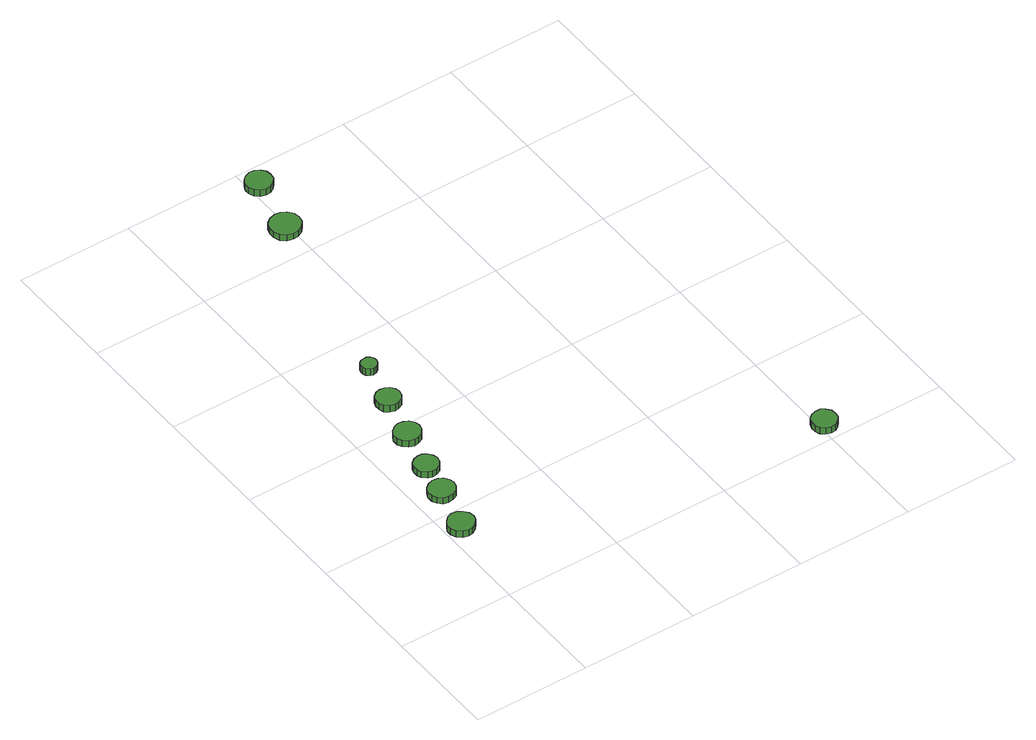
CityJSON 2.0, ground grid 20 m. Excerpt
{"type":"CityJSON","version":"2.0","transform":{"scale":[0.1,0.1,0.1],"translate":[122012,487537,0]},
"CityObjects":{
"tree1":{"type":"SolitaryVegetationObject","attributes":{"function":"something"},"geometry":[{"type":"MultiSurface","lod":"1","boundaries":[[[0,1,2,3,4,5,6,7,8,9,10,11,12,13,14]],[[15,16,17,18,19,20,21,22,23,24,25,26,27,28,29]],[[0,29,28,1]],[[1,28,27,2]],[[2,27,26,3]],[[3,26,25,4]],[[4,25,24,5]],[[5,24,23,6]],[[6,23,22,7]],[[7,22,21,8]],[[8,21,20,9]],[[9,20,19,10]],[[10,19,18,11]],[[11,18,17,12]],[[12,17,16,13]],[[13,16,15,14]],[[14,15,29,0]]]}]},
"tree2":{"type":"SolitaryVegetationObject","attributes":{"function":"something"},"geometry":[{"type":"MultiSurface","lod":"1","boundaries":[[[30,31,32,33,34,35,36,37,38,39,40,41,42,43,44]],[[45,46,47,48,49,50,51,52,53,54,55,56,57,58,59]],[[30,59,58,31]],[[31,58,57,32]],[[32,57,56,33]],[[33,56,55,34]],[[34,55,54,35]],[[35,54,53,36]],[[36,53,52,37]],[[37,52,51,38]],[[38,51,50,39]],[[39,50,49,40]],[[40,49,48,41]],[[41,48,47,42]],[[42,47,46,43]],[[43,46,45,44]],[[44,45,59,30]]]}]},
"tree3":{"type":"SolitaryVegetationObject","attributes":{"function":"something"},"geometry":[{"type":"MultiSurface","lod":"1","boundaries":[[[60,61,62,63,64,65,66,67,68,69,70,71,72,73,74]],[[75,76,77,78,79,80,81,82,83,84,85,86,87,88,89]],[[60,89,88,61]],[[61,88,87,62]],[[62,87,86,63]],[[63,86,85,64]],[[64,85,84,65]],[[65,84,83,66]],[[66,83,82,67]],[[67,82,81,68]],[[68,81,80,69]],[[69,80,79,70]],[[70,79,78,71]],[[71,78,77,72]],[[72,77,76,73]],[[73,76,75,74]],[[74,75,89,60]]]}]},
"tree4":{"type":"SolitaryVegetationObject","attributes":{"function":"something"},"geometry":[{"type":"MultiSurface","lod":"1","boundaries":[[[90,91,92,93,94,95,96,97,98,99,100,101,102,103,104]],[[105,106,107,108,109,110,111,112,113,114,115,116,117,118,119]],[[90,119,118,91]],[[91,118,117,92]],[[92,117,116,93]],[[93,116,115,94]],[[94,115,114,95]],[[95,114,113,96]],[[96,113,112,97]],[[97,112,111,98]],[[98,111,110,99]],[[99,110,109,100]],[[100,109,108,101]],[[101,108,107,102]],[[102,107,106,103]],[[103,106,105,104]],[[104,105,119,90]]]}]},
"tree5":{"type":"SolitaryVegetationObject","attributes":{"function":"something"},"geometry":[{"type":"MultiSurface","lod":"1","boundaries":[[[120,121,122,123,124,125,126,127,128,129,130,131,132,133,134]],[[135,136,137,138,139,140,141,142,143,144,145,146,147,148,149]],[[120,149,148,121]],[[121,148,147,122]],[[122,147,146,123]],[[123,146,145,124]],[[124,145,144,125]],[[125,144,143,126]],[[126,143,142,127]],[[127,142,141,128]],[[128,141,140,129]],[[129,140,139,130]],[[130,139,138,131]],[[131,138,137,132]],[[132,137,136,133]],[[133,136,135,134]],[[134,135,149,120]]]}]},
"tree6":{"type":"SolitaryVegetationObject","attributes":{"function":"something"},"geometry":[{"type":"MultiSurface","lod":"1","boundaries":[[[150,151,152,153,154,155,156,157,158,159,160,161,162,163,164]],[[165,166,167,168,169,170,171,172,173,174,175,176,177,178,179]],[[150,179,178,151]],[[151,178,177,152]],[[152,177,176,153]],[[153,176,175,154]],[[154,175,174,155]],[[155,174,173,156]],[[156,173,172,157]],[[157,172,171,158]],[[158,171,170,159]],[[159,170,169,160]],[[160,169,168,161]],[[161,168,167,162]],[[162,167,166,163]],[[163,166,165,164]],[[164,165,179,150]]]}]},
"tree7":{"type":"SolitaryVegetationObject","attributes":{"function":"something"},"geometry":[{"type":"MultiSurface","lod":"1","boundaries":[[[180,181,182,183,184,185,186,187,188,189,190,191,192,193,194]],[[195,196,197,198,199,200,201,202,203,204,205,206,207,208,209]],[[180,209,208,181]],[[181,208,207,182]],[[182,207,206,183]],[[183,206,205,184]],[[184,205,204,185]],[[185,204,203,186]],[[186,203,202,187]],[[187,202,201,188]],[[188,201,200,189]],[[189,200,199,190]],[[190,199,198,191]],[[191,198,197,192]],[[192,197,196,193]],[[193,196,195,194]],[[194,195,209,180]]]}]},
"tree8":{"type":"SolitaryVegetationObject","attributes":{"function":"something"},"geometry":[{"type":"MultiSurface","lod":"1","boundaries":[[[210,211,212,213,214,215,216,217,218,219,220,221,222,223,224]],[[225,226,227,228,229,230,231,232,233,234,235,236,237,238,239]],[[210,239,238,211]],[[211,238,237,212]],[[212,237,236,213]],[[213,236,235,214]],[[214,235,234,215]],[[215,234,233,216]],[[216,233,232,217]],[[217,232,231,218]],[[218,231,230,219]],[[219,230,229,220]],[[220,229,228,221]],[[221,228,227,222]],[[222,227,226,223]],[[223,226,225,224]],[[224,225,239,210]]]}]},
"tree9":{"type":"SolitaryVegetationObject","attributes":{"function":"something"},"geometry":[{"type":"MultiSurface","lod":"1","boundaries":[[[240,241,242,243,244,245,246,247,248,249,250,251,252,253,254]],[[255,256,257,258,259,260,261,262,263,264,265,266,267,268,269]],[[240,269,268,241]],[[241,268,267,242]],[[242,267,266,243]],[[243,266,265,244]],[[244,265,264,245]],[[245,264,263,246]],[[246,263,262,247]],[[247,262,261,248]],[[248,261,260,249]],[[249,260,259,250]],[[250,259,258,251]],[[251,258,257,252]],[[252,257,256,253]],[[253,256,255,254]],[[254,255,269,240]]]}]}
},
"vertices":[
[50,164,15],[48,173,15],[42,181,15],[34,186,15],[25,187,15],[16,184,15],[9,177,15],[5,169,15],[5,160,15],[9,151,15],[16,145,15],[25,142,15],[34,143,15],[42,148,15],[48,155,15],[48,155,2],[42,148,2],[34,143,2],[25,142,2],[16,145,2],[9,151,2],[5,160,2],[5,169,2],[9,177,2],[16,184,2],[25,187,2],[34,186,2],[42,181,2],[48,173,2],[50,164,2],
[68,241,16],[66,250,16],[60,258,16],[52,262,16],[43,263,16],[34,260,16],[27,254,16],[23,246,16],[23,236,16],[27,228,16],[34,221,16],[43,219,16],[52,220,16],[60,224,16],[66,232,16],[66,232,4],[60,224,4],[52,220,4],[43,219,4],[34,221,4],[27,228,4],[23,236,4],[23,246,4],[27,254,4],[34,260,4],[43,263,4],[52,262,4],[60,258,4],[66,250,4],[68,241,4],
[79,300,16],[77,308,16],[72,315,16],[64,320,16],[56,320,16],[48,318,16],[41,312,16],[38,304,16],[38,295,16],[41,288,16],[48,282,16],[56,279,16],[64,280,16],[72,284,16],[77,291,16],[77,291,4],[72,284,4],[64,280,4],[56,279,4],[48,282,4],[41,288,4],[38,295,4],[38,304,4],[41,312,4],[48,318,4],[56,320,4],[64,320,4],[72,315,4],[77,308,4],[79,300,4],
[97,372,19],[95,381,19],[89,389,19],[81,393,19],[72,394,19],[63,391,19],[56,385,19],[52,377,19],[52,367,19],[56,359,19],[63,353,19],[72,350,19],[81,351,19],[89,355,19],[95,363,19],[95,363,6],[89,355,6],[81,351,6],[72,350,6],[63,353,6],[56,359,6],[52,367,6],[52,377,6],[56,385,6],[63,391,6],[72,394,6],[81,393,6],[89,389,6],[95,381,6],[97,372,6],
[114,449,22],[112,457,22],[107,464,22],[99,468,22],[91,469,22],[83,467,22],[76,461,22],[73,453,22],[73,444,22],[76,436,22],[83,431,22],[91,428,22],[99,429,22],[107,433,22],[112,440,22],[112,440,9],[107,433,9],[99,429,9],[91,428,9],[83,431,9],[76,436,9],[73,444,9],[73,453,9],[76,461,9],[83,467,9],[91,469,9],[99,468,9],[107,464,9],[112,457,9],[114,449,9],
[122,521,28],[121,526,28],[118,531,28],[113,534,28],[107,534,28],[102,533,28],[97,529,28],[95,524,28],[95,518,28],[97,513,28],[102,509,28],[107,507,28],[113,508,28],[118,511,28],[121,515,28],[121,515,15],[118,511,15],[113,508,15],[107,507,15],[102,509,15],[97,513,15],[95,518,15],[95,524,15],[97,529,15],[102,533,15],[107,534,15],[113,534,15],[118,531,15],[121,526,15],[122,521,15],
[210,848,29],[208,858,29],[201,867,29],[192,872,29],[182,873,29],[171,870,29],[163,863,29],[159,853,29],[159,842,29],[163,832,29],[171,825,29],[182,822,29],[192,823,29],[201,828,29],[208,837,29],[208,837,17],[201,828,17],[192,823,17],[182,822,17],[171,825,17],[163,832,17],[159,842,17],[159,853,17],[163,863,17],[171,870,17],[182,873,17],[192,872,17],[201,867,17],[208,858,17],[210,848,17],
[228,948,31],[227,957,31],[221,964,31],[213,969,31],[204,970,31],[195,967,31],[188,961,31],[184,952,31],[184,943,31],[188,934,31],[195,928,31],[204,925,31],[213,926,31],[221,931,31],[227,938,31],[227,938,18],[221,931,18],[213,926,18],[204,925,18],[195,928,18],[188,934,18],[184,943,18],[184,952,18],[188,961,18],[195,967,18],[204,970,18],[213,969,18],[221,964,18],[227,957,18],[228,948,18],
[623,22,26],[622,31,26],[616,38,26],[609,43,26],[600,43,26],[592,41,26],[585,35,26],[582,27,26],[582,18,26],[585,10,26],[592,4,26],[600,1,26],[609,2,26],[616,7,26],[622,14,26],[622,14,13],[616,7,13],[609,2,13],[600,1,13],[592,4,13],[585,10,13],[582,18,13],[582,27,13],[585,35,13],[592,41,13],[600,43,13],[609,43,13],[616,38,13],[622,31,13],[623,22,13]
]}
